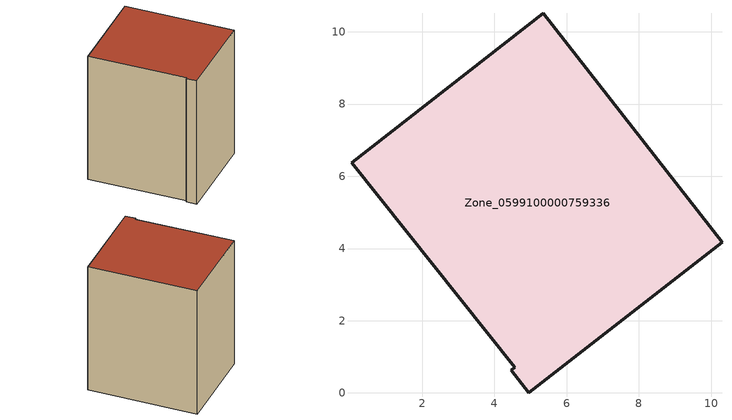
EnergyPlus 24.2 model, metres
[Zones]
Zone_0599100000759336
 floor ground (C_G): 4.95,0 4.46,0.62 4.57,0.71 0.04,6.37 5.36,10.52 10.3,4.18 z0
 wall outside (C_F): 4.95,0 10.3,4.18 5.36,10.52 0.04,6.37 4.57,0.71 4.46,0.62 4.95,0 z0:10.07
 roof outside (C_R): 4.46,0.62 4.95,0 10.3,4.18 5.36,10.52 0.04,6.37 4.57,0.71 z10.07
[BUILDING]
Pand.0599100000759336: North Axis=0; Terrain=City; Loads Convergence Tolerance Value=0.04; Temperature Convergence Tolerance Value=0.4; Solar Distribution=FullExterior; Maximum Number of Warmup Days=25; Minimum Number of Warmup Days=1
[Site:Location]
Rotterdam.The.Hague.AP_ZH_NLD Design_Conditions: Latitude=51.96; Longitude=4.45; Time Zone=1; Elevation=-4.5
[SITE:GROUNDTEMPERATURE:BUILDINGSURFACE]
18, 18, 18, 18, 18, 18, 18, 18, 18, 18, 18, 18
[MATERIAL] Thermal Absorptance=0.9; Solar Absorptance=0.7; Visible Absorptance=0.7
Name | Roughness | Thickness | Conductivity | Density | Specific Heat
G.TI.2006-2014 | MediumSmooth | 0.15 | 0.06 | 540 | 1210
F.TI.2006-2014 | Rough | 0.3 | 0.12 | 1920 | 840
R.TI.2006-2014 | MediumRough | 0.2 | 0.08 | 1500 | 1000
[CONSTRUCTION]
C_G: G.TI.2006-2014
C_F: F.TI.2006-2014
C_R: R.TI.2006-2014
[ZONE]
Zone_0599100000759336: Type=1; Multiplier=1; Ceiling Height=Autocalculate; Volume=Autocalculate; Floor Area=autocalculate; Part of Total Floor Area=Yes
[ZONEINFILTRATION:DESIGNFLOWRATE]
Infil_Zone_0599100000759336: Zone or ZoneList or Space or SpaceList=Zone_0599100000759336; Schedule=AlwaysOn; Design Flow Rate Calculation Method=Flow/Area; Flow Rate per Floor Area=0.0015; Constant Term Coefficient=1; Temperature Term Coefficient=0; Velocity Term Coefficient=0; Velocity Squared Term Coefficient=0
[HVACTEMPLATE:ZONE:IDEALLOADSAIRSYSTEM]
Zone_0599100000759336: Maximum Heating Supply Air Temperature=50; Minimum Cooling Supply Air Temperature=13; Maximum Heating Supply Air Humidity Ratio=0.0156; Minimum Cooling Supply Air Humidity Ratio=0.0077; Heating Limit=NoLimit; Cooling Limit=NoLimit; Dehumidification Control Type=ConstantSensibleHeatRatio; Cooling Sensible Heat Ratio=0.7; Dehumidification Setpoint=60; Humidification Control Type=None; Humidification Setpoint=30; Outdoor Air Method=None; Outdoor Air Flow Rate per Person=0.00944; Outdoor Air Flow Rate per Zone Floor Area=0; Outdoor Air Flow Rate per Zone=0; Demand Controlled Ventilation Type=None; Outdoor Air Economizer Type=NoEconomizer; Heat Recovery Type=None; Sensible Heat Recovery Effectiveness=0.7; Latent Heat Recovery Effectiveness=0.65
[ZONECONTROL:THERMOSTAT]
ThermostatControl_Zone_0599100000759336: Zone or ZoneList=Zone_0599100000759336; Control Type Schedule=DualSetpointControlType; Control 1=Thermostat_Zone_0599100000759336; Temperature Difference Between Cutout And Setpoint=0
[THERMOSTATSETPOINT:DUALSETPOINT]
Thermostat_Zone_0599100000759336: Heating Setpoint Temperature Schedule=HeatingSetpoint_Zone_0599100000759336; Cooling Setpoint Temperature Schedule=CoolingSetpoint_Zone_0599100000759336
[SCHEDULE:COMPACT]
HeatingSetpoint_Zone_0599100000759336: Through: 12/31, For: AllDays, Until: 24:00, 21
CoolingSetpoint_Zone_0599100000759336: Through: 12/31, For: AllDays, Until: 24:00, 24
DualSetpointControlType: Through: 12/31, For: AllDays, Until: 24:00, 4
AlwaysOn: Through: 12/31, For: AllDays, Until: 24:00, 1
